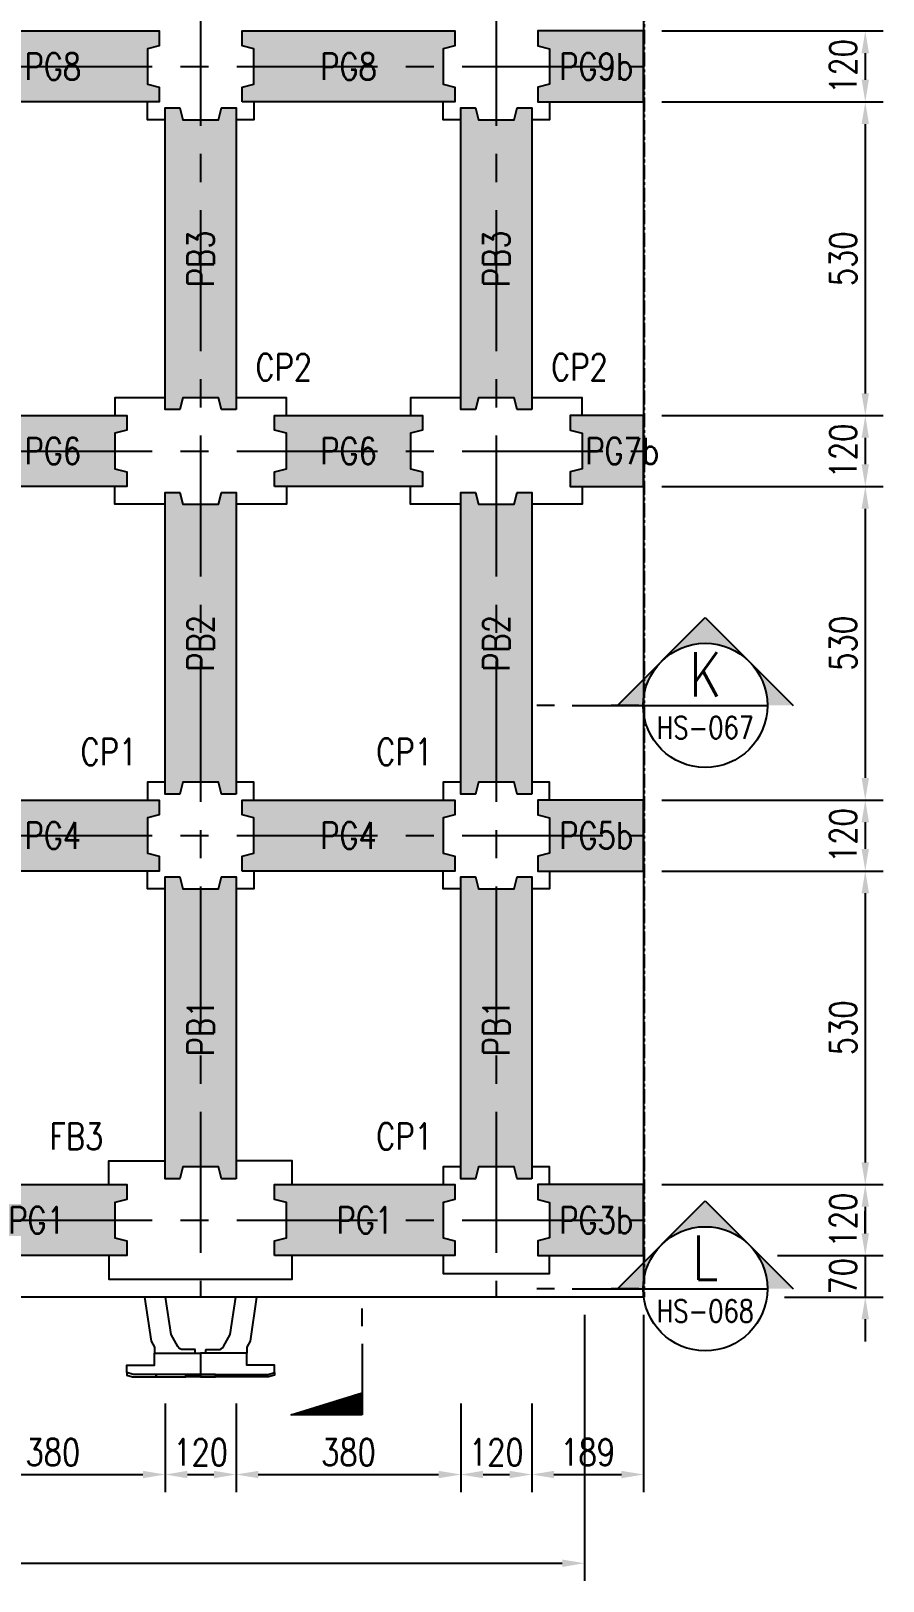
# Model space of a CAD drawing. Extents: x -3697 to 31808, y -9561 to -1274.
# Drawn here: x 18463 to 19904, y -6285 to -3665 of the extents above; entities that cross this region are included whole.
import ezdxf
from ezdxf.enums import TextEntityAlignment as Align

# ---------------------------------------------------------------- set-up
doc = ezdxf.new("R2010")
doc.units = 0
doc.header["$LTSCALE"] = 0.05
doc.linetypes.add('CENTER', pattern=[50.8, 31.75, -6.35, 6.35, -6.35])
doc.linetypes.add('DASHED', pattern=[19.05, 12.7, -6.35])
doc.layers.get('0').update_dxf_attribs({"linetype": 'CONTINUOUS'})
doc.layers.get('Defpoints').update_dxf_attribs({"linetype": 'CONTINUOUS'})
for name, color, linetype in [('DIM_03', 1, 'CONTINUOUS'), ('HB_0', 7, 'CONTINUOUS'), ('HB_DIM', 1, 'CONTINUOUS'), ('場鑄梁', 4, 'CONTINUOUS'), ('場鑄梁_虛線', 4, 'CONTINUOUS'), ('底圖', 7, 'CONTINUOUS'), ('防舷材', 7, 'CONTINUOUS'), ('預鑄梁', 7, 'CONTINUOUS'), ('預鑄梁_HATCH', 253, 'CONTINUOUS'), ('預鑄梁_TXT', 2, 'CONTINUOUS'), ('預鑄梁_外緣', 7, 'CONTINUOUS'), ('預鑄樁帽', 6, 'CONTINUOUS'), ('預鑄樁帽_TXT', 2, 'CONTINUOUS')]:
    doc.layers.add(name, color=color, linetype=linetype)
doc.layers.get('預鑄樁帽').off()
doc.styles.get("Standard").update_dxf_attribs({"font": 'ROMANS.shx', "width": 0.8, "bigfont": 'lchinap.shx'})
doc.styles.add('結構平面-V3$0$STANDARD', font='ROMANS', dxfattribs={"width": 0.8, "bigfont": 'LCHINA.shx'})
doc.dimstyles.new('150cm', dxfattribs={"dimscale": 15, "dimtxt": 3, "dimasz": 2.5, "dimexe": 2, "dimexo": 2, "dimgap": 1, "dimtad": 1, "dimdsep": 46, "dimtxsty": 'Standard', "dimcen": 0, "dimclrt": 2, "dimadec": 0, "dimazin": 0, "dimtfac": 1, "dimtix": 1, "dimtmove": 2, "dimatfit": 3, "dimfxl": 0, "dimtolj": 1, "dimtzin": 0, "dimarcsym": 0})

# ---------------------------------------------------------------- blocks, each defined once
blk = doc.blocks.new('*D119')
at = {"layer": 'Defpoints', "color": 0}
for p in [(19500.1, -3665.3), (19500.1, -3785.3), (19874.1, -3785.3)]:
    blk.add_point(p, dxfattribs=at)
at = {"layer": 'HB_DIM', "color": 0, "lineweight": -2}
for p, q in [((19530.1, -3665.3), (19904.1, -3665.3)), ((19874.1, -3702.8), (19874.1, -3747.8)), ((19530.1, -3785.3), (19904.1, -3785.3))]:
    blk.add_line(p, q, dxfattribs=at)
at = {"layer": 'HB_DIM', "color": 0}
for points in [[(19867.8, -3702.8), (19880.3, -3702.8), (19874.1, -3665.3)], [(19867.8, -3747.8), (19880.3, -3747.8), (19874.1, -3785.3)]]:
    blk.add_solid(points, dxfattribs=at)
at = {"layer": 'HB_DIM', "color": 2, "insert": (19836.6, -3725.3), "char_height": 45, "attachment_point": 5, "rotation": 90}
blk.add_mtext('\\A1;120', dxfattribs=at)
blk = doc.blocks.new('*D120')
at = {"layer": 'Defpoints', "color": 0}
for p in [(19500.1, -3785.3), (19500.1, -4315.3), (19874.1, -4315.3)]:
    blk.add_point(p, dxfattribs=at)
at = {"layer": 'HB_DIM', "color": 0, "lineweight": -2}
for p, q in [((19530.1, -3785.3), (19904.1, -3785.3)), ((19874.1, -3822.8), (19874.1, -4277.8)), ((19530.1, -4315.3), (19904.1, -4315.3))]:
    blk.add_line(p, q, dxfattribs=at)
at = {"layer": 'HB_DIM', "color": 0}
for points in [[(19867.8, -3822.8), (19880.3, -3822.8), (19874.1, -3785.3)], [(19867.8, -4277.8), (19880.3, -4277.8), (19874.1, -4315.3)]]:
    blk.add_solid(points, dxfattribs=at)
at = {"layer": 'HB_DIM', "color": 2, "insert": (19836.6, -4050.3), "char_height": 45, "attachment_point": 5, "rotation": 90}
blk.add_mtext('\\A1;530', dxfattribs=at)
blk = doc.blocks.new('*D121')
at = {"layer": 'Defpoints', "color": 0}
for p in [(19500.1, -4315.3), (19500.1, -4435.3), (19874.1, -4435.3)]:
    blk.add_point(p, dxfattribs=at)
at = {"layer": 'HB_DIM', "color": 0, "lineweight": -2}
for p, q in [((19530.1, -4315.3), (19904.1, -4315.3)), ((19874.1, -4352.8), (19874.1, -4397.8)), ((19530.1, -4435.3), (19904.1, -4435.3))]:
    blk.add_line(p, q, dxfattribs=at)
at = {"layer": 'HB_DIM', "color": 0}
for points in [[(19867.8, -4352.8), (19880.3, -4352.8), (19874.1, -4315.3)], [(19867.8, -4397.8), (19880.3, -4397.8), (19874.1, -4435.3)]]:
    blk.add_solid(points, dxfattribs=at)
at = {"layer": 'HB_DIM', "color": 2, "insert": (19836.6, -4375.3), "char_height": 45, "attachment_point": 5, "rotation": 90}
blk.add_mtext('\\A1;120', dxfattribs=at)
blk = doc.blocks.new('*D122')
at = {"layer": 'Defpoints', "color": 0}
for p in [(19500.1, -4435.3), (19500.1, -4965.3), (19874.1, -4965.3)]:
    blk.add_point(p, dxfattribs=at)
at = {"layer": 'HB_DIM', "color": 0, "lineweight": -2}
for p, q in [((19530.1, -4435.3), (19904.1, -4435.3)), ((19874.1, -4472.8), (19874.1, -4927.8)), ((19530.1, -4965.3), (19904.1, -4965.3))]:
    blk.add_line(p, q, dxfattribs=at)
at = {"layer": 'HB_DIM', "color": 0}
for points in [[(19867.8, -4472.8), (19880.3, -4472.8), (19874.1, -4435.3)], [(19867.8, -4927.8), (19880.3, -4927.8), (19874.1, -4965.3)]]:
    blk.add_solid(points, dxfattribs=at)
at = {"layer": 'HB_DIM', "color": 2, "insert": (19836.6, -4700.3), "char_height": 45, "attachment_point": 5, "rotation": 90}
blk.add_mtext('\\A1;530', dxfattribs=at)
blk = doc.blocks.new('*D123')
at = {"layer": 'Defpoints', "color": 0}
for p in [(19500.1, -4965.3), (19500.1, -5085.3), (19874.1, -5085.3)]:
    blk.add_point(p, dxfattribs=at)
at = {"layer": 'HB_DIM', "color": 0, "lineweight": -2}
for p, q in [((19530.1, -4965.3), (19904.1, -4965.3)), ((19874.1, -5002.8), (19874.1, -5047.8)), ((19530.1, -5085.3), (19904.1, -5085.3))]:
    blk.add_line(p, q, dxfattribs=at)
at = {"layer": 'HB_DIM', "color": 0}
for points in [[(19867.8, -5002.8), (19880.3, -5002.8), (19874.1, -4965.3)], [(19867.8, -5047.8), (19880.3, -5047.8), (19874.1, -5085.3)]]:
    blk.add_solid(points, dxfattribs=at)
at = {"layer": 'HB_DIM', "color": 2, "insert": (19836.6, -5025.3), "char_height": 45, "attachment_point": 5, "rotation": 90}
blk.add_mtext('\\A1;120', dxfattribs=at)
blk = doc.blocks.new('*D124')
at = {"layer": 'Defpoints', "color": 0}
for p in [(19500.1, -5085.3), (19500.1, -5615.3), (19874.1, -5615.3)]:
    blk.add_point(p, dxfattribs=at)
at = {"layer": 'HB_DIM', "color": 0, "lineweight": -2}
for p, q in [((19530.1, -5085.3), (19904.1, -5085.3)), ((19874.1, -5122.8), (19874.1, -5577.8)), ((19530.1, -5615.3), (19904.1, -5615.3))]:
    blk.add_line(p, q, dxfattribs=at)
at = {"layer": 'HB_DIM', "color": 0}
for points in [[(19867.8, -5122.8), (19880.3, -5122.8), (19874.1, -5085.3)], [(19867.8, -5577.8), (19880.3, -5577.8), (19874.1, -5615.3)]]:
    blk.add_solid(points, dxfattribs=at)
at = {"layer": 'HB_DIM', "color": 2, "insert": (19836.6, -5350.3), "char_height": 45, "attachment_point": 5, "rotation": 90}
blk.add_mtext('\\A1;530', dxfattribs=at)
blk = doc.blocks.new('*D125')
at = {"layer": 'Defpoints', "color": 0}
for p in [(19500.1, -5615.3), (19695.9, -5735.3), (19874.1, -5735.3)]:
    blk.add_point(p, dxfattribs=at)
at = {"layer": 'HB_DIM', "color": 0, "lineweight": -2}
for p, q in [((19530.1, -5615.3), (19904.1, -5615.3)), ((19874.1, -5652.8), (19874.1, -5697.8)), ((19725.9, -5735.3), (19904.1, -5735.3))]:
    blk.add_line(p, q, dxfattribs=at)
at = {"layer": 'HB_DIM', "color": 0}
for points in [[(19867.8, -5652.8), (19880.3, -5652.8), (19874.1, -5615.3)], [(19867.8, -5697.8), (19880.3, -5697.8), (19874.1, -5735.3)]]:
    blk.add_solid(points, dxfattribs=at)
at = {"layer": 'HB_DIM', "color": 2, "insert": (19836.6, -5675.3), "char_height": 45, "attachment_point": 5, "rotation": 90}
blk.add_mtext('\\A1;120', dxfattribs=at)
blk = doc.blocks.new('*D126')
at = {"layer": 'Defpoints', "color": 0}
for p in [(19695.9, -5735.3), (19707.6, -5805.3), (19874.1, -5805.3)]:
    blk.add_point(p, dxfattribs=at)
at = {"layer": 'HB_DIM', "color": 0, "lineweight": -2}
for p, q in [((19874.1, -5697.8), (19874.1, -5660.3)), ((19725.9, -5735.3), (19904.1, -5735.3)), ((19874.1, -5735.3), (19874.1, -5805.3)), ((19737.6, -5805.3), (19904.1, -5805.3)), ((19874.1, -5842.8), (19874.1, -5880.3))]:
    blk.add_line(p, q, dxfattribs=at)
at = {"layer": 'HB_DIM', "color": 0}
for points in [[(19867.8, -5697.8), (19880.3, -5697.8), (19874.1, -5735.3)], [(19867.8, -5842.8), (19880.3, -5842.8), (19874.1, -5805.3)]]:
    blk.add_solid(points, dxfattribs=at)
at = {"layer": 'HB_DIM', "color": 2, "insert": (19836.6, -5770.3), "char_height": 45, "attachment_point": 5, "rotation": 90}
blk.add_mtext('\\A1;70', dxfattribs=at)
blk = doc.blocks.new('*D138')
at = {"layer": 'Defpoints', "color": 0}
for p in [(18310.1, -5955.3), (18690.1, -5955.3), (18690.1, -6105.3)]:
    blk.add_point(p, dxfattribs=at)
at = {"layer": 'HB_DIM', "color": 0, "lineweight": -2}
for p, q in [((18310.1, -5985.3), (18310.1, -6135.3)), ((18690.1, -5985.3), (18690.1, -6135.3)), ((18347.6, -6105.3), (18652.6, -6105.3))]:
    blk.add_line(p, q, dxfattribs=at)
at = {"layer": 'HB_DIM', "color": 0}
for points in [[(18347.6, -6099.1), (18347.6, -6111.6), (18310.1, -6105.3)], [(18652.6, -6099.1), (18652.6, -6111.6), (18690.1, -6105.3)]]:
    blk.add_solid(points, dxfattribs=at)
at = {"layer": 'HB_DIM', "color": 2, "insert": (18500.1, -6067.8), "char_height": 45, "attachment_point": 5}
blk.add_mtext('\\A1;380', dxfattribs=at)
blk = doc.blocks.new('*D139')
at = {"layer": 'Defpoints', "color": 0}
for p in [(18690.1, -5955.3), (18810.1, -5955.3), (18810.1, -6105.3)]:
    blk.add_point(p, dxfattribs=at)
at = {"layer": 'HB_DIM', "color": 0, "lineweight": -2}
for p, q in [((18690.1, -5985.3), (18690.1, -6135.3)), ((18810.1, -5985.3), (18810.1, -6135.3)), ((18727.6, -6105.3), (18772.6, -6105.3))]:
    blk.add_line(p, q, dxfattribs=at)
at = {"layer": 'HB_DIM', "color": 0}
for points in [[(18727.6, -6099.1), (18727.6, -6111.6), (18690.1, -6105.3)], [(18772.6, -6099.1), (18772.6, -6111.6), (18810.1, -6105.3)]]:
    blk.add_solid(points, dxfattribs=at)
at = {"layer": 'HB_DIM', "color": 2, "insert": (18750.1, -6067.8), "char_height": 45, "attachment_point": 5}
blk.add_mtext('\\A1;120', dxfattribs=at)
blk = doc.blocks.new('*D140')
at = {"layer": 'Defpoints', "color": 0}
for p in [(18810.1, -5955.3), (19190.1, -5955.3), (19190.1, -6105.3)]:
    blk.add_point(p, dxfattribs=at)
at = {"layer": 'HB_DIM', "color": 0, "lineweight": -2}
for p, q in [((18810.1, -5985.3), (18810.1, -6135.3)), ((19190.1, -5985.3), (19190.1, -6135.3)), ((18847.6, -6105.3), (19152.6, -6105.3))]:
    blk.add_line(p, q, dxfattribs=at)
at = {"layer": 'HB_DIM', "color": 0}
for points in [[(18847.6, -6099.1), (18847.6, -6111.6), (18810.1, -6105.3)], [(19152.6, -6099.1), (19152.6, -6111.6), (19190.1, -6105.3)]]:
    blk.add_solid(points, dxfattribs=at)
at = {"layer": 'HB_DIM', "color": 2, "insert": (19000.1, -6067.8), "char_height": 45, "attachment_point": 5}
blk.add_mtext('\\A1;380', dxfattribs=at)
blk = doc.blocks.new('*D134')
at = {"layer": 'Defpoints', "color": 0}
for p in [(19190.1, -5955.3), (19310.1, -5955.3), (19310.1, -6105.3)]:
    blk.add_point(p, dxfattribs=at)
at = {"layer": 'HB_DIM', "color": 0, "lineweight": -2}
for p, q in [((19190.1, -5985.3), (19190.1, -6135.3)), ((19310.1, -5985.3), (19310.1, -6135.3)), ((19227.6, -6105.3), (19272.6, -6105.3))]:
    blk.add_line(p, q, dxfattribs=at)
at = {"layer": 'HB_DIM', "color": 0}
for points in [[(19227.6, -6099.1), (19227.6, -6111.6), (19190.1, -6105.3)], [(19272.6, -6099.1), (19272.6, -6111.6), (19310.1, -6105.3)]]:
    blk.add_solid(points, dxfattribs=at)
at = {"layer": 'HB_DIM', "color": 2, "insert": (19250.1, -6067.8), "char_height": 45, "attachment_point": 5}
blk.add_mtext('\\A1;120', dxfattribs=at)
blk = doc.blocks.new('*D135')
at = {"layer": 'Defpoints', "color": 0}
for p in [(19499.1, -5805.3), (19310.1, -5955.3), (19499.1, -6105.3)]:
    blk.add_point(p, dxfattribs=at)
at = {"layer": 'HB_DIM', "color": 0, "lineweight": -2}
for p, q in [((19499.1, -5835.3), (19499.1, -6135.3)), ((19310.1, -5985.3), (19310.1, -6135.3)), ((19347.6, -6105.3), (19461.6, -6105.3))]:
    blk.add_line(p, q, dxfattribs=at)
at = {"layer": 'HB_DIM', "color": 0}
for points in [[(19347.6, -6099.1), (19347.6, -6111.6), (19310.1, -6105.3)], [(19461.6, -6099.1), (19461.6, -6111.6), (19499.1, -6105.3)]]:
    blk.add_solid(points, dxfattribs=at)
at = {"layer": 'HB_DIM', "color": 2, "insert": (19404.6, -6067.8), "char_height": 45, "attachment_point": 5}
blk.add_mtext('\\A1;189', dxfattribs=at)
blk = doc.blocks.new('*D127')
at = {"layer": 'Defpoints', "color": 0}
for p in [(14901.1, -5805.3), (19399.1, -5805.3), (19399.1, -6255.3)]:
    blk.add_point(p, dxfattribs=at)
at = {"layer": 'HB_DIM', "color": 0, "lineweight": -2}
for p, q in [((14901.1, -5835.3), (14901.1, -6285.3)), ((19399.1, -5835.3), (19399.1, -6285.3)), ((14938.6, -6255.3), (19361.6, -6255.3))]:
    blk.add_line(p, q, dxfattribs=at)
at = {"layer": 'HB_DIM', "color": 0}
for points in [[(14938.6, -6249.1), (14938.6, -6261.6), (14901.1, -6255.3)], [(19361.6, -6249.1), (19361.6, -6261.6), (19399.1, -6255.3)]]:
    blk.add_solid(points, dxfattribs=at)
at = {"layer": 'HB_DIM', "color": 2, "insert": (17150.1, -6217.8), "char_height": 45, "attachment_point": 5}
blk.add_mtext('\\A1;4498', dxfattribs=at)
blk = doc.blocks.new('HP1250-flat-1')
at = {"color": 7, "linetype": 'Continuous'}
for points in [[(-0.947, 1.35), (-0.838, 0.601), (-0.78, 0.5), (-0.78, 0.4)], [(0.947, 1.35), (0.838, 0.601), (0.78, 0.5), (0.78, 0.4)]]:
    blk.add_lwpolyline(points, dxfattribs=at)
for points in [[(-0.09, 0.4), (-0.09, 0.457, 0.414214), (-0.095, 0.462), (-0.298, 0.462, -0.272631), (-0.385, 0.512), (-0.5, 0.715), (-0.594, 1.35)], [(0.09, 0.4), (0.09, 0.457, -0.414214), (0.095, 0.462), (0.298, 0.462, 0.272631), (0.385, 0.512), (0.5, 0.715), (0.594, 1.35)]]:
    blk.add_lwpolyline(points, format="xyb", dxfattribs=at)
for points in [[(0, 0.4), (0, 0.04), (-1.144, 0.04), (-1.25, 0.072), (-1.25, 0.2), (-0.78, 0.2), (-0.78, 0.4)], [(0, 0.4), (0, 0.04), (1.144, 0.04), (1.25, 0.072), (1.25, 0.2), (0.78, 0.2), (0.78, 0.4)], [(-1.15, 0), (-0.75, 0), (-0.75, 0.04), (-1.144, 0.04), (-1.25, 0.072), (-1.25, 0.03)], [(-0.75, 0.04), (-0.75, 0), (-0.25, 0), (-0.25, 0.04)], [(0, 0.04), (0, 0), (-0.25, 0), (-0.25, 0.04)], [(0, 0.04), (0, 0), (0.25, 0), (0.25, 0.04)], [(0.75, 0.04), (0.75, 0), (0.25, 0), (0.25, 0.04)], [(1.15, 0), (0.75, 0), (0.75, 0.04), (1.144, 0.04), (1.25, 0.072), (1.25, 0.03)]]:
    blk.add_lwpolyline(points, close=True, dxfattribs=at)
blk = doc.blocks.new('PG1')
at = {"layer": '預鑄梁_HATCH'}
blk.add_hatch(color=256, dxfattribs=at).paths.add_polyline_path([(0, 25), (0, 0), (305, 0), (305, 25), (285, 30), (285, 90), (305, 95), (305, 120), (0, 120), (0, 95), (20, 90), (20, 30)])
at = {"layer": '預鑄梁', "linetype": 'DASHED', "ltscale": 50}
blk.add_lwpolyline([(0, 0), (0, 25), (20, 30), (20, 90), (0, 95), (0, 120), (305, 120), (305, 95), (285, 90), (285, 30), (305, 25), (305, 0), (0, 0)], dxfattribs=at)
at = {"layer": '預鑄梁_外緣'}
blk.add_lwpolyline([(0, 0), (0, 25), (20, 30), (20, 90), (0, 95), (0, 120), (305, 120), (305, 95), (285, 90), (285, 30), (305, 25), (305, 0), (0, 0)], dxfattribs=at)
at = {"layer": '預鑄梁_TXT', "linetype": 'Continuous', "style": '結構平面-V3$0$STANDARD', "width": 0.8}
blk.add_text('PG1', height=45, rotation=0, dxfattribs=at).set_placement((152.5, 60), align=Align.MIDDLE)
blk = doc.blocks.new('PG4')
at = {"layer": '預鑄梁_HATCH'}
blk.add_hatch(color=256, dxfattribs=at).paths.add_polyline_path([(0, 25), (0, 0), (360, 0), (360, 25), (340, 30), (340, 90), (360, 95), (360, 120), (0, 120), (0, 95), (20, 90), (20, 30)])
at = {"layer": '預鑄梁', "linetype": 'DASHED', "ltscale": 50}
blk.add_lwpolyline([(0, 0), (0, 25), (20, 30), (20, 90), (0, 95), (0, 120), (360, 120), (360, 95), (340, 90), (340, 30), (360, 25), (360, 0), (0, 0)], dxfattribs=at)
at = {"layer": '預鑄梁_外緣'}
blk.add_lwpolyline([(0, 0), (0, 25), (20, 30), (20, 90), (0, 95), (0, 120), (360, 120), (360, 95), (340, 90), (340, 30), (360, 25), (360, 0), (0, 0)], dxfattribs=at)
at = {"layer": '預鑄梁_TXT', "linetype": 'Continuous', "style": '結構平面-V3$0$STANDARD', "width": 0.8}
blk.add_text('PG4', height=45, rotation=0, dxfattribs=at).set_placement((180, 60), align=Align.MIDDLE)
blk = doc.blocks.new('PG6')
at = {"layer": '預鑄梁_HATCH'}
blk.add_hatch(color=256, dxfattribs=at).paths.add_polyline_path([(250, 0), (250, 25), (230, 30), (230, 90), (250, 95), (250, 120), (0, 120), (0, 95), (20, 90), (20, 30), (0, 25), (0, 0)])
at = {"layer": '預鑄梁', "linetype": 'DASHED', "ltscale": 50}
blk.add_lwpolyline([(0, 0), (0, 25), (20, 30), (20, 90), (0, 95), (0, 120), (250, 120), (250, 95), (230, 90), (230, 30), (250, 25), (250, 0), (0, 0)], dxfattribs=at)
at = {"layer": '預鑄梁_外緣'}
blk.add_lwpolyline([(0, 0), (0, 25), (20, 30), (20, 90), (0, 95), (0, 120), (250, 120), (250, 95), (230, 90), (230, 30), (250, 25), (250, 0), (0, 0)], dxfattribs=at)
at = {"layer": '預鑄梁_TXT', "linetype": 'Continuous', "style": '結構平面-V3$0$STANDARD', "width": 0.8}
blk.add_text('PG6', height=45, rotation=0, dxfattribs=at).set_placement((125, 60), align=Align.MIDDLE)
blk = doc.blocks.new('PG8')
at = {"layer": '預鑄梁_HATCH'}
blk.add_hatch(color=256, dxfattribs=at).paths.add_polyline_path([(0, 25), (0, 0), (360, 0), (360, 25), (340, 30), (340, 90), (360, 95), (360, 120), (0, 120), (0, 95), (20, 90), (20, 30)])
at = {"layer": '預鑄梁', "linetype": 'DASHED', "ltscale": 50}
blk.add_lwpolyline([(0, 0), (0, 25), (20, 30), (20, 90), (0, 95), (0, 120), (360, 120), (360, 95), (340, 90), (340, 30), (360, 25), (360, 0), (0, 0)], dxfattribs=at)
at = {"layer": '預鑄梁_外緣'}
blk.add_lwpolyline([(0, 0), (0, 25), (20, 30), (20, 90), (0, 95), (0, 120), (360, 120), (360, 95), (340, 90), (340, 30), (360, 25), (360, 0), (0, 0)], dxfattribs=at)
at = {"layer": '預鑄梁_TXT', "linetype": 'Continuous', "style": '結構平面-V3$0$STANDARD', "width": 0.8}
blk.add_text('PG8', height=45, rotation=0, dxfattribs=at).set_placement((180, 60), align=Align.MIDDLE)
blk = doc.blocks.new('PB1')
at = {"layer": '預鑄梁_HATCH'}
blk.add_hatch(color=256, dxfattribs=at).paths.add_polyline_path([(-25, 0), (0, 0), (0, 510), (-25, 510), (-30, 490), (-90, 490), (-95, 510), (-120, 510), (-120, 0), (-95, 0), (-90, 20), (-30, 20)])
at = {"layer": '預鑄梁', "linetype": 'DASHED', "ltscale": 50}
blk.add_lwpolyline([(0, 0), (-25, 0), (-30, 20), (-90, 20), (-95, 0), (-120, 0), (-120, 510), (-95, 510), (-90, 490), (-30, 490), (-25, 510), (0, 510), (0, 0)], dxfattribs=at)
at = {"layer": '預鑄梁_外緣'}
blk.add_lwpolyline([(0, 0), (-25, 0), (-30, 20), (-90, 20), (-95, 0), (-120, 0), (-120, 510), (-95, 510), (-90, 490), (-30, 490), (-25, 510), (0, 510), (0, 0)], dxfattribs=at)
at = {"layer": '預鑄梁_TXT', "linetype": 'Continuous', "style": '結構平面-V3$0$STANDARD', "width": 0.8}
blk.add_text('PB1', height=45, rotation=90, dxfattribs=at).set_placement((-60, 255), align=Align.MIDDLE)
blk = doc.blocks.new('PB2')
at = {"layer": '預鑄梁_HATCH'}
blk.add_hatch(color=256, dxfattribs=at).paths.add_polyline_path([(-25, 0), (0, 0), (0, 510), (-25, 510), (-30, 490), (-90, 490), (-95, 510), (-120, 510), (-120, 0), (-95, 0), (-90, 20), (-30, 20)])
at = {"layer": '預鑄梁', "linetype": 'DASHED', "ltscale": 50}
blk.add_lwpolyline([(0, 0), (-25, 0), (-30, 20), (-90, 20), (-95, 0), (-120, 0), (-120, 510), (-95, 510), (-90, 490), (-30, 490), (-25, 510), (0, 510), (0, 0)], dxfattribs=at)
at = {"layer": '預鑄梁_外緣'}
blk.add_lwpolyline([(0, 0), (-25, 0), (-30, 20), (-90, 20), (-95, 0), (-120, 0), (-120, 510), (-95, 510), (-90, 490), (-30, 490), (-25, 510), (0, 510), (0, 0)], dxfattribs=at)
at = {"layer": '預鑄梁_TXT', "linetype": 'Continuous', "style": '結構平面-V3$0$STANDARD', "width": 0.8}
blk.add_text('PB2', height=45, rotation=90, dxfattribs=at).set_placement((-60, 255), align=Align.MIDDLE)
blk = doc.blocks.new('PB3')
at = {"layer": '預鑄梁_HATCH'}
blk.add_hatch(color=256, dxfattribs=at).paths.add_polyline_path([(-25, 0), (0, 0), (0, 510), (-25, 510), (-30, 490), (-90, 490), (-95, 510), (-120, 510), (-120, 0), (-95, 0), (-90, 20), (-30, 20)])
at = {"layer": '預鑄梁', "linetype": 'DASHED', "ltscale": 50}
blk.add_lwpolyline([(0, 0), (-25, 0), (-30, 20), (-90, 20), (-95, 0), (-120, 0), (-120, 510), (-95, 510), (-90, 490), (-30, 490), (-25, 510), (0, 510), (0, 0)], dxfattribs=at)
at = {"layer": '預鑄梁_外緣'}
blk.add_lwpolyline([(0, 0), (-25, 0), (-30, 20), (-90, 20), (-95, 0), (-120, 0), (-120, 510), (-95, 510), (-90, 490), (-30, 490), (-25, 510), (0, 510), (0, 0)], dxfattribs=at)
at = {"layer": '預鑄梁_TXT', "linetype": 'Continuous', "style": '結構平面-V3$0$STANDARD', "width": 0.8}
blk.add_text('PB3', height=45, rotation=90, dxfattribs=at).set_placement((-60, 255), align=Align.MIDDLE)
blk = doc.blocks.new('CP1')
at = {"layer": '預鑄樁帽_TXT', "linetype": 'Continuous', "width": 0.8}
blk.add_text('CP1', height=45, dxfattribs=at).set_placement((-255.3, 241.6), align=Align.MIDDLE)
blk = doc.blocks.new('FB3')
at = {"layer": '預鑄樁帽_TXT', "linetype": 'Continuous', "width": 0.8}
blk.add_text('FB3', height=45, dxfattribs=at).set_placement((-365.3, 241.6), align=Align.MIDDLE)
blk = doc.blocks.new('CP2')
at = {"layer": '預鑄樁帽_TXT', "linetype": 'Continuous', "width": 0.8}
blk.add_text('CP2', height=45, dxfattribs=at).set_placement((-14.5, 241.6), align=Align.MIDDLE)
blk = doc.blocks.new('PG3b')
at = {"layer": '預鑄梁_HATCH'}
blk.add_hatch(color=256, dxfattribs=at).paths.add_polyline_path([(0, 120), (0, 0), (-179, 0), (-179, 25), (-159, 30), (-159, 90), (-179, 95), (-179, 120)])
at = {"layer": '預鑄梁', "linetype": 'DASHED', "ltscale": 50}
blk.add_lwpolyline([(0, 0), (0, 120), (-179, 120), (-179, 95), (-159, 90), (-159, 30), (-179, 25), (-179, 0)], close=True, dxfattribs=at)
at = {"layer": '預鑄梁_外緣'}
blk.add_lwpolyline([(0, 0), (0, 120), (-179, 120), (-179, 95), (-159, 90), (-159, 30), (-179, 25), (-179, 0)], close=True, dxfattribs=at)
at = {"layer": '預鑄梁_TXT', "linetype": 'Continuous', "style": '結構平面-V3$0$STANDARD', "width": 0.8}
blk.add_text('PG3b', height=45, rotation=360, dxfattribs=at).set_placement((-80.1, 60), align=Align.MIDDLE)
blk = doc.blocks.new('PG5b')
at = {"layer": '預鑄梁_HATCH'}
blk.add_hatch(color=256, dxfattribs=at).paths.add_polyline_path([(0, 120), (0, 0), (-179, 0), (-179, 25), (-159, 30), (-159, 90), (-179, 95), (-179, 120)])
at = {"layer": '預鑄梁', "linetype": 'DASHED', "ltscale": 50}
blk.add_lwpolyline([(0, 0), (0, 120), (-179, 120), (-179, 95), (-159, 90), (-159, 30), (-179, 25), (-179, 0)], close=True, dxfattribs=at)
at = {"layer": '預鑄梁_外緣'}
blk.add_lwpolyline([(0, 0), (0, 120), (-179, 120), (-179, 95), (-159, 90), (-159, 30), (-179, 25), (-179, 0)], close=True, dxfattribs=at)
at = {"layer": '預鑄梁_TXT', "linetype": 'Continuous', "style": '結構平面-V3$0$STANDARD', "width": 0.8}
blk.add_text('PG5b', height=45, rotation=360, dxfattribs=at).set_placement((-80.1, 60), align=Align.MIDDLE)
blk = doc.blocks.new('PG7b')
at = {"layer": '預鑄梁_HATCH'}
blk.add_hatch(color=256, dxfattribs=at).paths.add_polyline_path([(0, 120), (0, 0), (-124, 0), (-124, 25), (-104, 30), (-104, 90), (-124, 95), (-124, 120)])
at = {"layer": '預鑄梁', "linetype": 'DASHED', "ltscale": 50}
blk.add_lwpolyline([(0, 0), (0, 120), (-124, 120), (-124, 95), (-104, 90), (-104, 30), (-124, 25), (-124, 0)], close=True, dxfattribs=at)
at = {"layer": '預鑄梁_外緣'}
blk.add_lwpolyline([(0, 0), (0, 120), (-124, 120), (-124, 95), (-104, 90), (-104, 30), (-124, 25), (-124, 0)], close=True, dxfattribs=at)
at = {"layer": '預鑄梁_TXT', "linetype": 'Continuous', "style": '結構平面-V3$0$STANDARD', "width": 0.8}
blk.add_text('PG7b', height=45, rotation=360, dxfattribs=at).set_placement((-36.1, 60), align=Align.MIDDLE)
blk = doc.blocks.new('PG9b')
at = {"layer": '預鑄梁_HATCH'}
blk.add_hatch(color=256, dxfattribs=at).paths.add_polyline_path([(0, 120), (0, 0), (-179, 0), (-179, 25), (-159, 30), (-159, 90), (-179, 95), (-179, 120)])
at = {"layer": '預鑄梁', "linetype": 'DASHED', "ltscale": 50}
blk.add_lwpolyline([(0, 0), (0, 120), (-179, 120), (-179, 95), (-159, 90), (-159, 30), (-179, 25), (-179, 0)], close=True, dxfattribs=at)
at = {"layer": '預鑄梁_外緣'}
blk.add_lwpolyline([(0, 0), (0, 120), (-179, 120), (-179, 95), (-159, 90), (-159, 30), (-179, 25), (-179, 0)], close=True, dxfattribs=at)
at = {"layer": '預鑄梁_TXT', "linetype": 'Continuous', "style": '結構平面-V3$0$STANDARD', "width": 0.8}
blk.add_text('PG9b', height=45, rotation=360, dxfattribs=at).set_placement((-80.1, 60), align=Align.MIDDLE)
blk = doc.blocks.new('*X332')
at = {"color": 0, "linetype": 'Continuous'}
for p, q in [((82.36, 269.21), (83.91, 270.77)), ((82.53, 269.21), (84.17, 270.85)), ((82.71, 269.21), (84.43, 270.93)), ((82.89, 269.21), (84.69, 271.01)), ((83.06, 269.21), (84.94, 271.09)), ((83.24, 269.21), (85.2, 271.17)), ((83.42, 269.21), (85.46, 271.25)), ((83.59, 269.21), (85.71, 271.33)), ((83.77, 269.21), (85.97, 271.41)), ((83.95, 269.21), (86.23, 271.49)), ((84.12, 269.21), (86.49, 271.57)), ((84.3, 269.21), (86.74, 271.65)), ((84.48, 269.21), (86.93, 271.66)), ((84.65, 269.21), (86.93, 271.48)), ((84.83, 269.21), (86.93, 271.31)), ((85.01, 269.21), (86.93, 271.13)), ((85.19, 269.21), (86.93, 270.95)), ((85.36, 269.21), (86.93, 270.78)), ((79, 269.21), (79.03, 269.24)), ((79.17, 269.21), (79.29, 269.32)), ((79.35, 269.21), (79.54, 269.4)), ((79.53, 269.21), (79.8, 269.48)), ((79.71, 269.21), (80.06, 269.56)), ((79.88, 269.21), (80.31, 269.64)), ((80.06, 269.21), (80.57, 269.72)), ((80.24, 269.21), (80.83, 269.8)), ((80.41, 269.21), (81.09, 269.88)), ((80.59, 269.21), (81.34, 269.96)), ((80.77, 269.21), (81.6, 270.04)), ((80.94, 269.21), (81.86, 270.12)), ((81.12, 269.21), (82.11, 270.2)), ((81.3, 269.21), (82.37, 270.29)), ((81.47, 269.21), (82.63, 270.37)), ((81.65, 269.21), (82.89, 270.45)), ((81.83, 269.21), (83.14, 270.53)), ((82, 269.21), (83.4, 270.61)), ((82.18, 269.21), (83.66, 270.69)), ((85.54, 269.21), (86.93, 270.6)), ((85.72, 269.21), (86.93, 270.42)), ((85.89, 269.21), (86.93, 270.25)), ((86.07, 269.21), (86.93, 270.07)), ((86.25, 269.21), (86.93, 269.89)), ((86.42, 269.21), (86.93, 269.72)), ((86.6, 269.21), (86.93, 269.54)), ((86.78, 269.21), (86.93, 269.36))]:
    blk.add_line(p, q, dxfattribs=at)
blk = doc.blocks.new('SEND-n')
at = {"color": 3}
for p, q in [((8, 0), (0, 0)), ((10, 0), (12, 0))]:
    blk.add_line(p, q, dxfattribs=at)
at = {"color": 2, "linetype": 'Continuous'}
blk.add_lwpolyline([(0, 0), (0, 8), (2.5, 0)], close=True, dxfattribs=at)
at = {"color": 2, "linetype": 'Continuous', "rotation": 270}
blk.add_blockref('*X332', (-269.21, 86.93), dxfattribs=at)
blk = doc.blocks.new('SEC2U0-n')
at = {"color": 2, "linetype": 'Continuous'}
for p, q in [((-9.9, 0), (0, 9.9)), ((0, 9.9), (9.9, 0)), ((-7.51, 0), (-10.62, 0))]:
    blk.add_line(p, q, dxfattribs=at)
at = {"color": 3}
for p, q in [((-17, 0), (-19, 0)), ((-15, 0), (-7, 0))]:
    blk.add_line(p, q, dxfattribs=at)
at = {"color": 2, "linetype": 'Continuous'}
blk.add_circle((0, 0), 7, dxfattribs=at)
for points in [[(0, 9.9), (-3.5, 6.06), (-4.95, 4.95), (-4.26, 5.55)], [(0, 9.9), (-1.81, 6.76), (-3.5, 6.06), (-1.81, 6.76)], [(0, 9.9), (0, 7), (-1.81, 6.76), (-0.91, 6.94)], [(0, 9.9), (3.5, 6.06), (4.95, 4.95), (4.26, 5.55)], [(0, 9.9), (1.81, 6.76), (3.5, 6.06), (1.81, 6.76)], [(0, 9.9), (0, 7), (1.81, 6.76), (0.91, 6.94)], [(-9.9, 0), (-6.06, 3.5), (-4.95, 4.95), (-5.55, 4.26)], [(-9.9, 0), (-6.76, 1.81), (-6.06, 3.5), (-6.76, 1.81)], [(9.9, 0), (6.06, 3.5), (4.95, 4.95), (5.55, 4.26)], [(9.9, 0), (6.76, 1.81), (6.06, 3.5), (6.76, 1.81)], [(-9.9, 0), (-7, 0), (-6.76, 1.81), (-6.94, 0.91)], [(9.9, 0), (7, 0), (6.76, 1.81), (6.94, 0.91)]]:
    blk.add_solid(points, dxfattribs=at)
blk = doc.blocks.new('ST-n')
at = {"color": 2}
blk.add_line((-7, 0), (7, 0), dxfattribs=at)
blk.add_circle((0, 0), 7, dxfattribs=at)
at = {"color": 3, "width": 0.8}
blk.add_attdef('A', text='', height=4.5, dxfattribs=at).set_placement((0, 3.5), align=Align.MIDDLE)
at = {"color": 1, "width": 0.8}
blk.add_attdef('HB2002', text='', height=2.5, dxfattribs=at).set_placement((0, -2.5), align=Align.MIDDLE)
blk = doc.blocks.new('碼頭結構總配置圖')
at = {"layer": '場鑄梁'}
for points in [[(18690.1, -3815.3), (18660.1, -3815.3), (18660.1, -3785.3)], [(18840.1, -3785.3), (18840.1, -3815.3), (18810.1, -3815.3)], [(19190.1, -3815.3), (19160.1, -3815.3), (19160.1, -3785.3)], [(19340.1, -3785.3), (19340.1, -3815.3), (19310.1, -3815.3)], [(18690.1, -4285.3), (18605.1, -4285.3), (18605.1, -4315.3)], [(18895.1, -4315.3), (18895.1, -4285.3), (18810.1, -4285.3)], [(19190.1, -4285.3), (19105.1, -4285.3), (19105.1, -4315.3)], [(19395.1, -4315.3), (19395.1, -4285.3), (19310.1, -4285.3)], [(18690.1, -4465.3), (18605.1, -4465.3), (18605.1, -4435.3)], [(18895.1, -4435.3), (18895.1, -4465.3), (18810.1, -4465.3)], [(19190.1, -4465.3), (19105.1, -4465.3), (19105.1, -4435.3)], [(19395.1, -4435.3), (19395.1, -4465.3), (19310.1, -4465.3)], [(18690.1, -4935.3), (18660.1, -4935.3), (18660.1, -4965.3)], [(18840.1, -4965.3), (18840.1, -4935.3), (18810.1, -4935.3)], [(19190.1, -4935.3), (19160.1, -4935.3), (19160.1, -4965.3)], [(19340.1, -4965.3), (19340.1, -4935.3), (19310.1, -4935.3)], [(18690.1, -5115.3), (18660.1, -5115.3), (18660.1, -5085.3)], [(18840.1, -5085.3), (18840.1, -5115.3), (18810.1, -5115.3)], [(19190.1, -5115.3), (19160.1, -5115.3), (19160.1, -5085.3)], [(19340.1, -5085.3), (19340.1, -5115.3), (19310.1, -5115.3)], [(18595.1, -5615.3), (18595.1, -5575.3), (18690.1, -5575.3)], [(18905.1, -5615.3), (18905.1, -5575.3), (18810.1, -5575.3)], [(19190.1, -5585.3), (19160.1, -5585.3), (19160.1, -5615.3)], [(19340.1, -5615.3), (19340.1, -5585.3), (19310.1, -5585.3)], [(18595.1, -5735.3), (18595.1, -5775.3), (18905.1, -5775.3), (18905.1, -5735.3)], [(19160.1, -5735.3), (19160.1, -5765.3), (19340.1, -5765.3), (19340.1, -5735.3)]]:
    blk.add_lwpolyline(points, dxfattribs=at)
at = {"layer": '場鑄梁_虛線', "linetype": 'DASHED', "ltscale": 50}
for points in [[(18690.1, -3815.3), (18660.1, -3815.3), (18660.1, -3785.3)], [(18840.1, -3785.3), (18840.1, -3815.3), (18810.1, -3815.3)], [(19190.1, -3815.3), (19160.1, -3815.3), (19160.1, -3785.3)], [(19340.1, -3785.3), (19340.1, -3815.3), (19310.1, -3815.3)], [(18690.1, -4285.3), (18605.1, -4285.3), (18605.1, -4315.3)], [(18895.1, -4315.3), (18895.1, -4285.3), (18810.1, -4285.3)], [(19190.1, -4285.3), (19105.1, -4285.3), (19105.1, -4315.3)], [(19395.1, -4315.3), (19395.1, -4285.3), (19310.1, -4285.3)], [(18690.1, -4465.3), (18605.1, -4465.3), (18605.1, -4435.3)], [(18895.1, -4435.3), (18895.1, -4465.3), (18810.1, -4465.3)], [(19190.1, -4465.3), (19105.1, -4465.3), (19105.1, -4435.3)], [(19395.1, -4435.3), (19395.1, -4465.3), (19310.1, -4465.3)], [(18690.1, -4935.3), (18660.1, -4935.3), (18660.1, -4965.3)], [(18840.1, -4965.3), (18840.1, -4935.3), (18810.1, -4935.3)], [(19190.1, -4935.3), (19160.1, -4935.3), (19160.1, -4965.3)], [(19340.1, -4965.3), (19340.1, -4935.3), (19310.1, -4935.3)], [(18690.1, -5115.3), (18660.1, -5115.3), (18660.1, -5085.3)], [(18840.1, -5085.3), (18840.1, -5115.3), (18810.1, -5115.3)], [(19190.1, -5115.3), (19160.1, -5115.3), (19160.1, -5085.3)], [(19340.1, -5085.3), (19340.1, -5115.3), (19310.1, -5115.3)], [(18595.1, -5615.3), (18595.1, -5575.3), (18690.1, -5575.3)], [(18905.1, -5615.3), (18905.1, -5575.3), (18810.1, -5575.3)], [(19190.1, -5585.3), (19160.1, -5585.3), (19160.1, -5615.3)], [(19340.1, -5615.3), (19340.1, -5585.3), (19310.1, -5585.3)], [(18595.1, -5735.3), (18595.1, -5775.3), (18905.1, -5775.3), (18905.1, -5735.3)], [(19160.1, -5735.3), (19160.1, -5765.3), (19340.1, -5765.3), (19340.1, -5735.3)]]:
    blk.add_lwpolyline(points, dxfattribs=at)
at = {"layer": '底圖', "color": 252, "linetype": 'CENTER', "ltscale": 150}
for p, q in [((18750.1, -2825.3), (18750.1, -5805.3)), ((19250.1, -2825.3), (19250.1, -5805.3)), ((15001.1, -3725.3), (19500.1, -3725.3)), ((15001.1, -4375.3), (19500.1, -4375.3)), ((15001.1, -5025.3), (19500.1, -5025.3)), ((15001.1, -5675.3), (19500.1, -5675.3))]:
    blk.add_line(p, q, dxfattribs=at)
at = {"layer": '底圖', "linetype": 'CENTER', "ltscale": 15}
blk.add_line((19500.1, -2825.3), (19500.1, -5805.3), dxfattribs=at)
at = {"layer": '底圖', "color": 4, "linetype": 'Continuous'}
blk.add_lwpolyline([(19499.1, -2825.3), (19499.1, -5805.3), (15001.1, -5805.3), (15001.1, -2825.3), (19499.1, -2825.3)], dxfattribs=at)
at = {"layer": 'DIM_03', "xscale": 14.99999999999999, "yscale": 14.99999999999999, "zscale": 14.99999999999999, "rotation": 8.610337444451461e-07}
for p in [(19603.5, -4805.3), (19603.5, -5791.4)]:
    blk.add_blockref('SEC2U0-n', p, dxfattribs=at)
at = {"layer": 'DIM_03', "linetype": 'Continuous'}
ref = blk.add_blockref('ST-n', (19603.5, -4805.3), dxfattribs=dict(at, xscale=14.99999999999999, yscale=14.99999999999999, zscale=14.99999999999999, rotation=7.778253450905704e-07))
ref.add_attrib('HB2002', 'HS-067', dxfattribs={"layer": '0', "color": 1, "height": 37.5, "rotation": 360, "width": 0.8}).set_placement((19603.5, -4842.8), align=Align.MIDDLE)
ref.add_attrib('A', 'K', dxfattribs={"layer": '0', "color": 3, "height": 75, "rotation": 360, "width": 0.8}).set_placement((19603.5, -4752.8), align=Align.MIDDLE)
ref = blk.add_blockref('ST-n', (19603.5, -5791.4), dxfattribs=dict(at, xscale=14.99999999999999, yscale=14.99999999999999, zscale=14.99999999999999, rotation=7.778253450905704e-07))
ref.add_attrib('HB2002', 'HS-068', dxfattribs={"layer": '0', "color": 1, "height": 37.5, "rotation": 360, "width": 0.8}).set_placement((19603.5, -5828.9), align=Align.MIDDLE)
ref.add_attrib('A', 'L', dxfattribs={"layer": '0', "color": 3, "height": 75, "rotation": 360, "width": 0.8}).set_placement((19603.5, -5738.9), align=Align.MIDDLE)
at = {"layer": 'DIM_03', "linetype": 'Continuous', "xscale": 14.99999999999999, "yscale": 14.99999999999999, "zscale": 14.99999999999999, "rotation": 90.00000086094916}
blk.add_blockref('SEND-n', (19023, -6004.5), dxfattribs=at)
at = {"layer": '防舷材', "xscale": 100, "yscale": 100, "zscale": 100}
blk.add_blockref('HP1250-flat-1', (18750.1, -5940.3), dxfattribs=at)
at = {"layer": '預鑄梁'}
for name, p in [('PG8', (18320.1, -3785.3)), ('PG8', (18820.1, -3785.3)), ('PG9b', (19499.1, -3785.3)), ('PB3', (18810.1, -4305.3)), ('PB3', (19310.1, -4305.3)), ('PG6', (18375.1, -4435.3)), ('PG6', (18875.1, -4435.3)), ('PG7b', (19499.1, -4435.3)), ('PB2', (18810.1, -4955.3)), ('PB2', (19310.1, -4955.3)), ('PG4', (18320.1, -5085.3)), ('PG4', (18820.1, -5085.3)), ('PG5b', (19499.1, -5085.3)), ('PB1', (18810.1, -5605.3)), ('PB1', (19310.1, -5605.3)), ('PG1', (18320.1, -5735.3)), ('PG1', (18875.1, -5735.3)), ('PG3b', (19499.1, -5735.3))]:
    blk.add_blockref(name, p, dxfattribs=at)
at = {"layer": '預鑄樁帽'}
for name, p in [('CP2', (18905.1, -4475.3)), ('CP2', (19405.1, -4475.3)), ('CP1', (18850.1, -5125.3)), ('CP1', (19350.1, -5125.3)), ('FB3', (18905.1, -5775.3)), ('CP1', (19350.1, -5775.3))]:
    blk.add_blockref(name, p, dxfattribs=at)

msp = doc.modelspace()

# ---------------------------------------------------------------- block references
at = {"layer": 'HB_0'}
msp.add_blockref('碼頭結構總配置圖', (0, 0), dxfattribs=at)

# ---------------------------------------------------------------- dimensions: what is measured, and where the dimension line sits
at = {"layer": 'HB_DIM'}
for base, p1, p2, picture, middle in [((19874.062, -3785.327), (19500.062, -3665.327), (19500.062, -3785.327), '*D119', (19836.562, -3725.327)), ((19874.062, -4315.327), (19500.062, -3785.327), (19500.062, -4315.327), '*D120', (19836.562, -4050.327)), ((19874.062, -4435.327), (19500.062, -4315.327), (19500.062, -4435.327), '*D121', (19836.562, -4375.327)), ((19874.062, -4965.327), (19500.062, -4435.327), (19500.062, -4965.327), '*D122', (19836.562, -4700.327)), ((19874.062, -5085.327), (19500.062, -4965.327), (19500.062, -5085.327), '*D123', (19836.562, -5025.327)), ((19874.062, -5615.327), (19500.062, -5085.327), (19500.062, -5615.327), '*D124', (19836.562, -5350.327)), ((19874.062, -5735.327), (19500.062, -5615.327), (19695.882, -5735.327), '*D125', (19836.562, -5675.327)), ((19874.062, -5805.327), (19695.882, -5735.327), (19707.582, -5805.327), '*D126', (19836.562, -5770.327))]:
    dim = msp.add_linear_dim(base=base, p1=p1, p2=p2, angle=90, dimstyle='150cm', dxfattribs=at)
    dim.commit()
    dim.dimension.update_dxf_attribs({"geometry": picture, "text_midpoint": middle})
for base, p1, p2, picture, middle in [((19399.062, -6255.327), (14901.062, -5805.327), (19399.062, -5805.327), '*D127', (17150.062, -6217.827)), ((19499.062, -6105.327), (19310.062, -5955.327), (19499.062, -5805.327), '*D135', (19404.562, -6067.827)), ((18690.062, -6105.327), (18310.062, -5955.327), (18690.062, -5955.327), '*D138', (18500.062, -6067.827)), ((18810.062, -6105.327), (18690.062, -5955.327), (18810.062, -5955.327), '*D139', (18750.062, -6067.827)), ((19190.062, -6105.327), (18810.062, -5955.327), (19190.062, -5955.327), '*D140', (19000.062, -6067.827)), ((19310.062, -6105.327), (19190.062, -5955.327), (19310.062, -5955.327), '*D134', (19250.062, -6067.827))]:
    dim = msp.add_linear_dim(base=base, p1=p1, p2=p2, dimstyle='150cm', dxfattribs=at)
    dim.commit()
    dim.dimension.update_dxf_attribs({"geometry": picture, "text_midpoint": middle})

doc.saveas('drawing.dxf')
